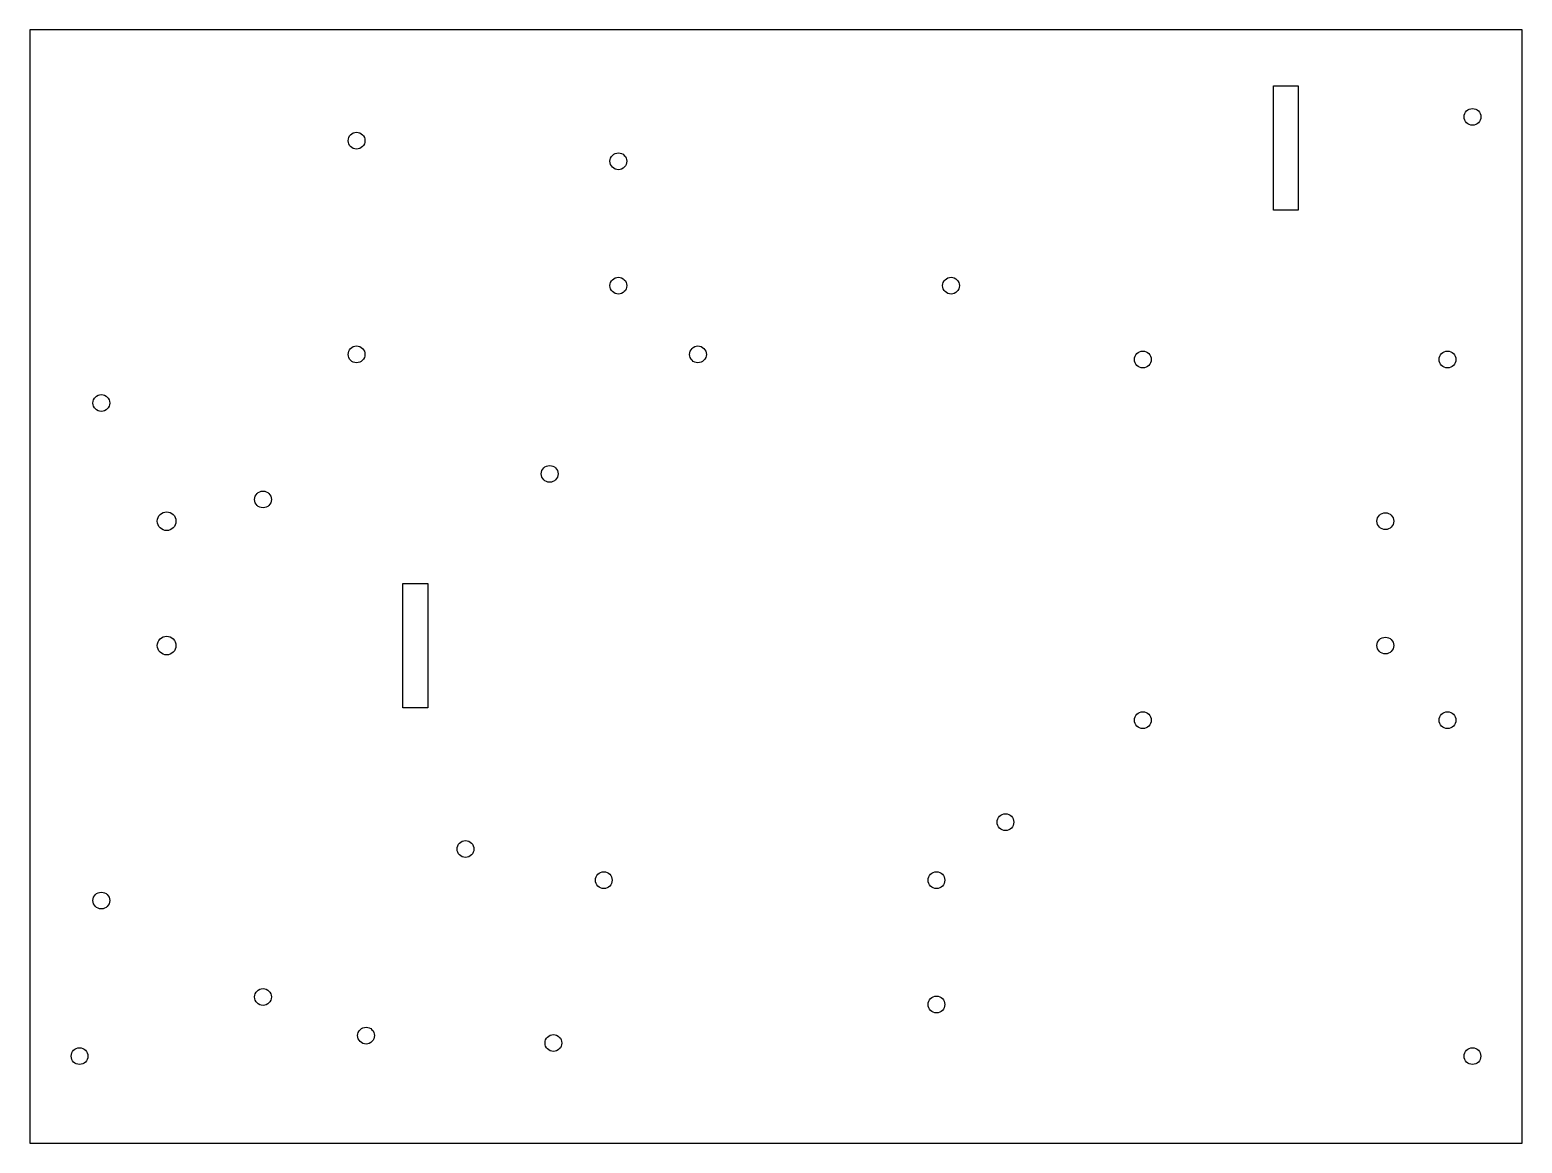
# Model space of a CAD drawing. Header units: millimetres. Extents: x -170 to 70, y -40 to 139.
import ezdxf

# ---------------------------------------------------------------- set-up
doc = ezdxf.new("R2010")
doc.units = ezdxf.units.MM
doc.layers.get('0').update_dxf_attribs({"linetype": 'CONTINUOUS'})

msp = doc.modelspace()

# ---------------------------------------------------------------- linework, layer by layer
for points in [[(70, 139), (-170, 139), (-170, -40), (70, -40)], [(30, 110), (30, 130), (34, 130), (34, 110)], [(-106, 30), (-110, 30), (-110, 50), (-106, 50)]]:
    msp.add_lwpolyline(points, close=True)
for centre, radius in [((62.01, 125), 1.35), ((-117.45, 121.18), 1.35), ((-75.35, 117.87), 1.35), ((-75.35, 97.87), 1.35), ((-21.85, 97.87), 1.35), ((-117.45, 86.82), 1.35), ((-62.55, 86.82), 1.35), ((9, 86), 1.35), ((58, 86), 1.35), ((-158.5, 79), 1.35), ((-86.4, 67.6), 1.35), ((-132.5, 63.5), 1.35), ((-148, 60), 1.5), ((48, 60), 1.35), ((-148, 40), 1.5), ((48, 40), 1.35), ((9, 28), 1.35), ((58, 28), 1.35), ((-13.1, 11.6), 1.35), ((-99.93, 7.29), 1.35), ((-77.7, 2.29), 1.35), ((-24.2, 2.29), 1.35), ((-158.5, -1), 1.35), ((-132.5, -16.5), 1.35), ((-24.2, -17.71), 1.35), ((-115.93, -22.71), 1.35), ((-85.8, -23.9), 1.35), ((-162, -26), 1.35), ((62, -26), 1.35)]:
    msp.add_circle(centre, radius)

doc.saveas('drawing.dxf')
